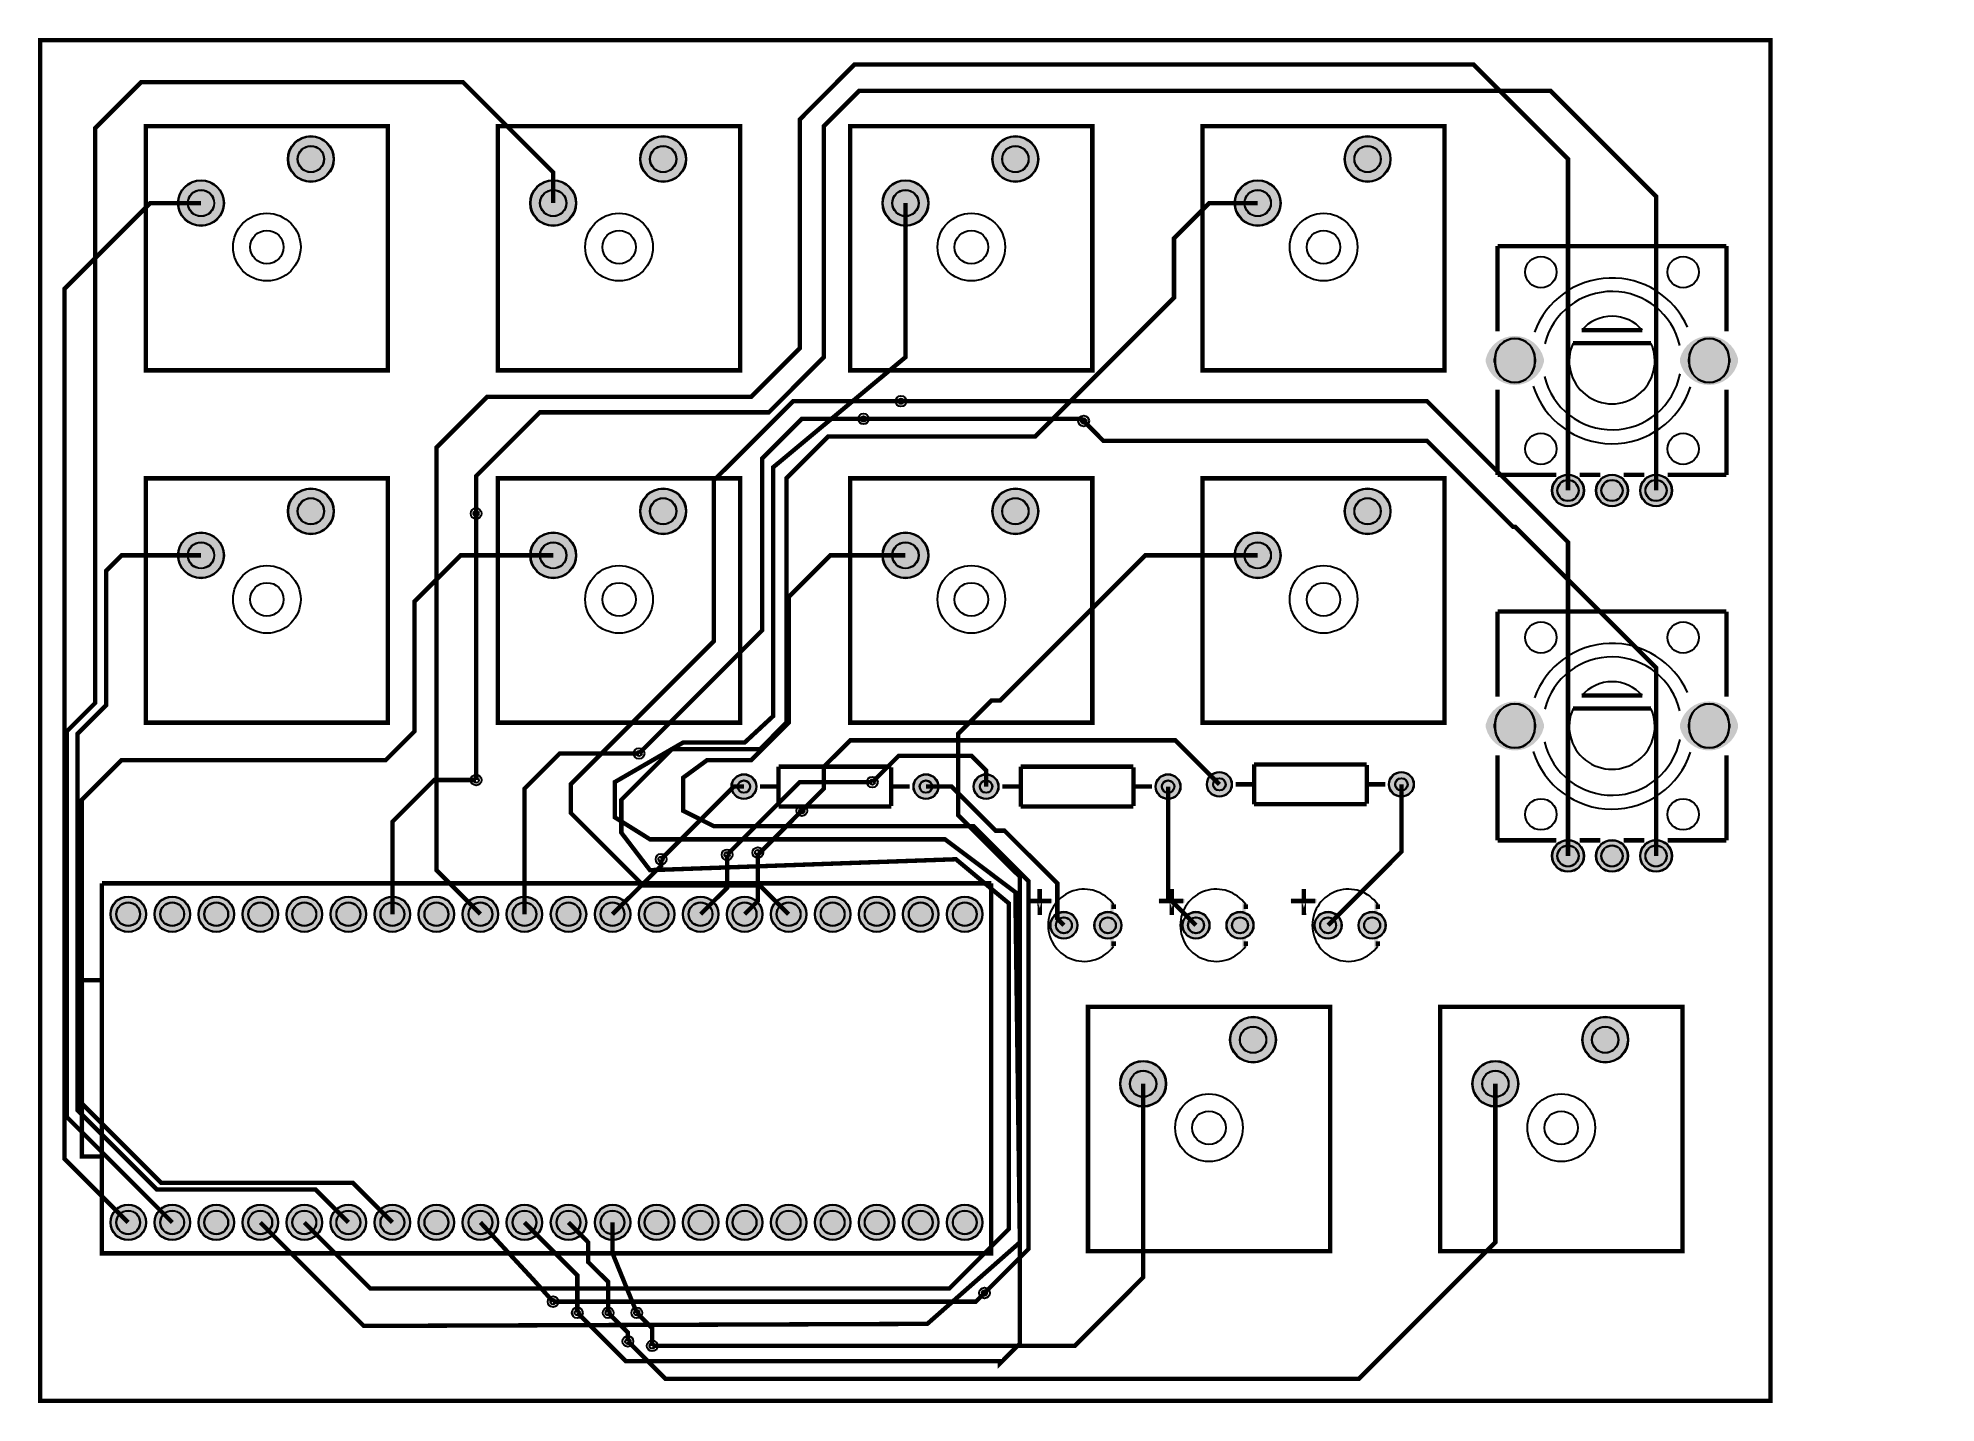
# Model space of a CAD drawing. Header units: millimetres. Extents: x 7 to 116, y -5 to 74.
import ezdxf

# ---------------------------------------------------------------- set-up
doc = ezdxf.new("R2010")
doc.units = ezdxf.units.MM
for name, color, linetype, true_color in [('BoardOutLine', 7, 'Continuous', 0xff00ff), ('BottomLayer', 7, 'Continuous', 0x0000ff), ('BottomSolderMaskLayer', 7, 'Continuous', 0xaa00ff), ('Document', 7, 'Continuous', 0xffffff), ('Hole', 7, 'Continuous', 0x222222), ('Multi-Layer', 7, 'Continuous', 0xc0c0c0), ('TopLayer', 7, 'Continuous', 0xff0000), ('TopSilkLayer', 7, 'Continuous', 0xffcc00), ('TopSolderMaskLayer', 7, 'Continuous', 0x800080)]:
    doc.layers.add(name, color=color, linetype=linetype, true_color=true_color)

msp = doc.modelspace()

# ---------------------------------------------------------------- hatches: boundary and pattern name
at = {"layer": 'BottomSolderMaskLayer'}
for points in [[(21.02, 66.55, 1), (23.67, 66.55, 1)], [(41.34, 66.55, 1), (43.99, 66.55, 1)], [(61.66, 66.55, 1), (64.31, 66.55, 1)], [(81.98, 66.55, 1), (84.63, 66.55, 1)], [(14.68, 64.01, 1), (17.33, 64.01, 1)], [(35, 64.01, 1), (37.65, 64.01, 1)], [(55.32, 64.01, 1), (57.97, 64.01, 1)], [(75.64, 64.01, 1), (78.29, 64.01, 1)], [(93.48, 54.83, -0.785398), (90.13, 54.83), (90.13, 55.03, -0.785398), (93.48, 55.03)], [(104.68, 54.83, -0.785398), (101.33, 54.83), (101.33, 55.03, -0.785398), (104.68, 55.03)], [(93.94, 47.43, 1), (95.79, 47.43, 1)], [(96.48, 47.43, 1), (98.33, 47.43, 1)], [(99.02, 47.43, 1), (100.87, 47.43, 1)], [(21.02, 46.23, 1), (23.67, 46.23, 1)], [(41.34, 46.23, 1), (43.99, 46.23, 1)], [(61.66, 46.23, 1), (64.31, 46.23, 1)], [(81.98, 46.23, 1), (84.63, 46.23, 1)], [(14.68, 43.69, 1), (17.33, 43.69, 1)], [(35, 43.69, 1), (37.65, 43.69, 1)], [(55.32, 43.69, 1), (57.97, 43.69, 1)], [(75.64, 43.69, 1), (78.29, 43.69, 1)], [(93.48, 33.75, -0.785398), (90.13, 33.75), (90.13, 33.95, -0.785398), (93.48, 33.95)], [(104.68, 33.75, -0.785398), (101.33, 33.75), (101.33, 33.95, -0.785398), (104.68, 33.95)], [(46.6, 30.35, 1), (48.05, 30.35, 1)], [(57.1, 30.35, 1), (58.55, 30.35, 1)], [(60.57, 30.35, 1), (62.02, 30.35, 1)], [(71.07, 30.35, 1), (72.52, 30.35, 1)], [(74.03, 30.48, 1), (75.49, 30.48, 1)], [(84.53, 30.48, 1), (85.99, 30.48, 1)], [(93.94, 26.35, 1), (95.79, 26.35, 1)], [(96.48, 26.35, 1), (98.33, 26.35, 1)], [(99.02, 26.35, 1), (100.87, 26.35, 1)], [(10.78, 22.99, 1), (12.84, 22.99, 1)], [(13.32, 22.99, 1), (15.38, 22.99, 1)], [(15.86, 22.99, 1), (17.92, 22.99, 1)], [(18.4, 22.99, 1), (20.46, 22.99, 1)], [(20.94, 22.99, 1), (23, 22.99, 1)], [(23.48, 22.99, 1), (25.54, 22.99, 1)], [(26.02, 22.99, 1), (28.08, 22.99, 1)], [(28.56, 22.99, 1), (30.62, 22.99, 1)], [(31.1, 22.99, 1), (33.16, 22.99, 1)], [(33.64, 22.99, 1), (35.7, 22.99, 1)], [(36.18, 22.99, 1), (38.24, 22.99, 1)], [(38.72, 22.99, 1), (40.78, 22.99, 1)], [(41.26, 22.99, 1), (43.32, 22.99, 1)], [(43.8, 22.99, 1), (45.86, 22.99, 1)], [(46.34, 22.99, 1), (48.4, 22.99, 1)], [(48.88, 22.99, 1), (50.94, 22.99, 1)], [(51.42, 22.99, 1), (53.48, 22.99, 1)], [(53.96, 22.99, 1), (56.02, 22.99, 1)], [(56.5, 22.99, 1), (58.56, 22.99, 1)], [(59.04, 22.99, 1), (61.1, 22.99, 1)], [(65, 22.35, 1), (66.57, 22.35, 1)], [(67.54, 22.35, 1), (69.11, 22.35, 1)], [(72.62, 22.35, 1), (74.19, 22.35, 1)], [(75.16, 22.35, 1), (76.73, 22.35, 1)], [(80.24, 22.35, 1), (81.81, 22.35, 1)], [(82.78, 22.35, 1), (84.35, 22.35, 1)], [(75.38, 15.75, 1), (78.03, 15.75, 1)], [(95.7, 15.75, 1), (98.35, 15.75, 1)], [(69.04, 13.21, 1), (71.69, 13.21, 1)], [(89.36, 13.21, 1), (92.01, 13.21, 1)], [(10.78, 5.21, 1), (12.84, 5.21, 1)], [(13.32, 5.21, 1), (15.38, 5.21, 1)], [(15.86, 5.21, 1), (17.92, 5.21, 1)], [(18.4, 5.21, 1), (20.46, 5.21, 1)], [(20.94, 5.21, 1), (23, 5.21, 1)], [(23.48, 5.21, 1), (25.54, 5.21, 1)], [(26.02, 5.21, 1), (28.08, 5.21, 1)], [(28.56, 5.21, 1), (30.62, 5.21, 1)], [(31.1, 5.21, 1), (33.16, 5.21, 1)], [(33.64, 5.21, 1), (35.7, 5.21, 1)], [(36.18, 5.21, 1), (38.24, 5.21, 1)], [(38.72, 5.21, 1), (40.78, 5.21, 1)], [(41.26, 5.21, 1), (43.32, 5.21, 1)], [(43.8, 5.21, 1), (45.86, 5.21, 1)], [(46.34, 5.21, 1), (48.4, 5.21, 1)], [(48.88, 5.21, 1), (50.94, 5.21, 1)], [(51.42, 5.21, 1), (53.48, 5.21, 1)], [(53.96, 5.21, 1), (56.02, 5.21, 1)], [(56.5, 5.21, 1), (58.56, 5.21, 1)], [(59.04, 5.21, 1), (61.1, 5.21, 1)]]:
    msp.add_hatch(color=256, dxfattribs=at).paths.add_polyline_path(points)
at = {"layer": 'Document'}
for points in [[(64.26, 22.95), (64.26, 24.45), (64.46, 24.45), (64.46, 22.95)], [(71.88, 22.95), (71.88, 24.45), (72.08, 24.45), (72.08, 22.95)], [(79.5, 22.95), (79.5, 24.45), (79.7, 24.45), (79.7, 22.95)], [(63.63, 23.86), (65.13, 23.86), (65.13, 23.66), (63.63, 23.66)], [(68.46, 23.65), (68.66, 23.65), (68.66, 21.05), (68.46, 21.05), (68.46, 21.15)], [(71.25, 23.86), (72.75, 23.86), (72.75, 23.66), (71.25, 23.66)], [(76.08, 23.65), (76.28, 23.65), (76.28, 21.05), (76.08, 21.05), (76.08, 21.15)], [(78.87, 23.86), (80.37, 23.86), (80.37, 23.66), (78.87, 23.66)], [(83.7, 23.65), (83.9, 23.65), (83.9, 21.05), (83.7, 21.05), (83.7, 21.15)], [(10.29, 8.89), (9.14, 8.89), (9.13, 8.89), (9.11, 8.89), (9.1, 8.9), (9.08, 8.91), (9.07, 8.92), (9.05, 8.93), (9.04, 8.94), (9.03, 8.95), (9.03, 8.97), (9.02, 8.98), (9.02, 9), (9.02, 9.02), (9.02, 19.18), (9.02, 19.19), (9.02, 19.21), (9.03, 19.23), (9.03, 19.24), (9.04, 19.25), (9.05, 19.27), (9.07, 19.28), (9.08, 19.29), (9.1, 19.29), (9.11, 19.3), (9.13, 19.3), (9.14, 19.3), (10.29, 19.3), (10.3, 19.3), (10.32, 19.3), (10.34, 19.29), (10.35, 19.29), (10.36, 19.28), (10.38, 19.27), (10.39, 19.25), (10.4, 19.24), (10.4, 19.23), (10.41, 19.21), (10.41, 19.19), (10.41, 19.18), (10.41, 19.16), (10.41, 19.14), (10.4, 19.13), (10.4, 19.11), (10.39, 19.1), (10.38, 19.09), (10.36, 19.08), (10.35, 19.07), (10.34, 19.06), (10.32, 19.05), (10.3, 19.05), (10.29, 19.05), (9.27, 19.05), (9.27, 9.14), (10.29, 9.14), (10.3, 9.14), (10.32, 9.14), (10.34, 9.13), (10.35, 9.13), (10.36, 9.12), (10.38, 9.11), (10.39, 9.09), (10.4, 9.08), (10.4, 9.07), (10.41, 9.05), (10.41, 9.03), (10.41, 9.02), (10.41, 9), (10.41, 8.98), (10.4, 8.97), (10.4, 8.95), (10.39, 8.94), (10.38, 8.93), (10.36, 8.92), (10.35, 8.91), (10.34, 8.9), (10.32, 8.89), (10.3, 8.89), (10.29, 8.89)]]:
    msp.add_hatch(color=256, dxfattribs=at).paths.add_polyline_path(points)
at = {"layer": 'Multi-Layer'}
for points in [[(21.05, 66.55, 1), (23.65, 66.55, 1)], [(41.37, 66.55, 1), (43.97, 66.55, 1)], [(61.69, 66.55, 1), (64.29, 66.55, 1)], [(82.01, 66.55, 1), (84.61, 66.55, 1)], [(14.71, 64.01, 1), (17.31, 64.01, 1)], [(35.03, 64.01, 1), (37.63, 64.01, 1)], [(55.35, 64.01, 1), (57.95, 64.01, 1)], [(75.67, 64.01, 1), (78.27, 64.01, 1)], [(93.46, 54.83, -0.785398), (90.16, 54.83), (90.16, 55.03, -0.785398), (93.46, 55.03)], [(104.66, 54.83, -0.785398), (101.36, 54.83), (101.36, 55.03, -0.785398), (104.66, 55.03)], [(93.97, 47.43, 1), (95.77, 47.43, 1)], [(96.51, 47.43, 1), (98.31, 47.43, 1)], [(99.05, 47.43, 1), (100.85, 47.43, 1)], [(21.05, 46.23, 1), (23.65, 46.23, 1)], [(41.37, 46.23, 1), (43.97, 46.23, 1)], [(61.69, 46.23, 1), (64.29, 46.23, 1)], [(82.01, 46.23, 1), (84.61, 46.23, 1)], [(14.71, 43.69, 1), (17.31, 43.69, 1)], [(35.03, 43.69, 1), (37.63, 43.69, 1)], [(55.35, 43.69, 1), (57.95, 43.69, 1)], [(75.67, 43.69, 1), (78.27, 43.69, 1)], [(93.46, 33.75, -0.785398), (90.16, 33.75), (90.16, 33.95, -0.785398), (93.46, 33.95)], [(104.66, 33.75, -0.785398), (101.36, 33.75), (101.36, 33.95, -0.785398), (104.66, 33.95)], [(46.63, 30.35, 1), (48.03, 30.35, 1)], [(57.13, 30.35, 1), (58.53, 30.35, 1)], [(60.6, 30.35, 1), (62, 30.35, 1)], [(71.1, 30.35, 1), (72.5, 30.35, 1)], [(74.06, 30.48, 1), (75.46, 30.48, 1)], [(84.56, 30.48, 1), (85.96, 30.48, 1)], [(93.97, 26.35, 1), (95.77, 26.35, 1)], [(96.51, 26.35, 1), (98.31, 26.35, 1)], [(99.05, 26.35, 1), (100.85, 26.35, 1)], [(10.8, 22.99, 1), (12.82, 22.99, 1)], [(13.34, 22.99, 1), (15.36, 22.99, 1)], [(15.88, 22.99, 1), (17.9, 22.99, 1)], [(18.42, 22.99, 1), (20.44, 22.99, 1)], [(20.96, 22.99, 1), (22.98, 22.99, 1)], [(23.5, 22.99, 1), (25.52, 22.99, 1)], [(26.04, 22.99, 1), (28.06, 22.99, 1)], [(28.58, 22.99, 1), (30.6, 22.99, 1)], [(31.12, 22.99, 1), (33.14, 22.99, 1)], [(33.66, 22.99, 1), (35.68, 22.99, 1)], [(36.2, 22.99, 1), (38.22, 22.99, 1)], [(38.74, 22.99, 1), (40.76, 22.99, 1)], [(41.28, 22.99, 1), (43.3, 22.99, 1)], [(43.82, 22.99, 1), (45.84, 22.99, 1)], [(46.36, 22.99, 1), (48.38, 22.99, 1)], [(48.9, 22.99, 1), (50.92, 22.99, 1)], [(51.44, 22.99, 1), (53.46, 22.99, 1)], [(53.98, 22.99, 1), (56, 22.99, 1)], [(56.52, 22.99, 1), (58.54, 22.99, 1)], [(59.06, 22.99, 1), (61.08, 22.99, 1)], [(65.02, 22.35, 1), (66.55, 22.35, 1)], [(67.56, 22.35, 1), (69.09, 22.35, 1)], [(72.64, 22.35, 1), (74.17, 22.35, 1)], [(75.18, 22.35, 1), (76.71, 22.35, 1)], [(80.26, 22.35, 1), (81.79, 22.35, 1)], [(82.8, 22.35, 1), (84.33, 22.35, 1)], [(75.4, 15.75, 1), (78, 15.75, 1)], [(95.72, 15.75, 1), (98.32, 15.75, 1)], [(69.06, 13.21, 1), (71.66, 13.21, 1)], [(89.38, 13.21, 1), (91.98, 13.21, 1)], [(10.8, 5.21, 1), (12.82, 5.21, 1)], [(13.34, 5.21, 1), (15.36, 5.21, 1)], [(15.88, 5.21, 1), (17.9, 5.21, 1)], [(18.42, 5.21, 1), (20.44, 5.21, 1)], [(20.96, 5.21, 1), (22.98, 5.21, 1)], [(23.5, 5.21, 1), (25.52, 5.21, 1)], [(26.04, 5.21, 1), (28.06, 5.21, 1)], [(28.58, 5.21, 1), (30.6, 5.21, 1)], [(31.12, 5.21, 1), (33.14, 5.21, 1)], [(33.66, 5.21, 1), (35.68, 5.21, 1)], [(36.2, 5.21, 1), (38.22, 5.21, 1)], [(38.74, 5.21, 1), (40.76, 5.21, 1)], [(41.28, 5.21, 1), (43.3, 5.21, 1)], [(43.82, 5.21, 1), (45.84, 5.21, 1)], [(46.36, 5.21, 1), (48.38, 5.21, 1)], [(48.9, 5.21, 1), (50.92, 5.21, 1)], [(51.44, 5.21, 1), (53.46, 5.21, 1)], [(53.98, 5.21, 1), (56, 5.21, 1)], [(56.52, 5.21, 1), (58.54, 5.21, 1)], [(59.06, 5.21, 1), (61.08, 5.21, 1)]]:
    msp.add_hatch(color=256, dxfattribs=at).paths.add_polyline_path(points)
at = {"layer": 'TopSolderMaskLayer'}
for points in [[(21.02, 66.55, 1), (23.67, 66.55, 1)], [(41.34, 66.55, 1), (43.99, 66.55, 1)], [(61.66, 66.55, 1), (64.31, 66.55, 1)], [(81.98, 66.55, 1), (84.63, 66.55, 1)], [(14.68, 64.01, 1), (17.33, 64.01, 1)], [(35, 64.01, 1), (37.65, 64.01, 1)], [(55.32, 64.01, 1), (57.97, 64.01, 1)], [(75.64, 64.01, 1), (78.29, 64.01, 1)], [(93.48, 54.83, -0.785398), (90.13, 54.83), (90.13, 55.03, -0.785398), (93.48, 55.03)], [(104.68, 54.83, -0.785398), (101.33, 54.83), (101.33, 55.03, -0.785398), (104.68, 55.03)], [(93.94, 47.43, 1), (95.79, 47.43, 1)], [(96.48, 47.43, 1), (98.33, 47.43, 1)], [(99.02, 47.43, 1), (100.87, 47.43, 1)], [(21.02, 46.23, 1), (23.67, 46.23, 1)], [(41.34, 46.23, 1), (43.99, 46.23, 1)], [(61.66, 46.23, 1), (64.31, 46.23, 1)], [(81.98, 46.23, 1), (84.63, 46.23, 1)], [(14.68, 43.69, 1), (17.33, 43.69, 1)], [(35, 43.69, 1), (37.65, 43.69, 1)], [(55.32, 43.69, 1), (57.97, 43.69, 1)], [(75.64, 43.69, 1), (78.29, 43.69, 1)], [(93.48, 33.75, -0.785398), (90.13, 33.75), (90.13, 33.95, -0.785398), (93.48, 33.95)], [(104.68, 33.75, -0.785398), (101.33, 33.75), (101.33, 33.95, -0.785398), (104.68, 33.95)], [(46.6, 30.35, 1), (48.05, 30.35, 1)], [(57.1, 30.35, 1), (58.55, 30.35, 1)], [(60.57, 30.35, 1), (62.02, 30.35, 1)], [(71.07, 30.35, 1), (72.52, 30.35, 1)], [(74.03, 30.48, 1), (75.49, 30.48, 1)], [(84.53, 30.48, 1), (85.99, 30.48, 1)], [(93.94, 26.35, 1), (95.79, 26.35, 1)], [(96.48, 26.35, 1), (98.33, 26.35, 1)], [(99.02, 26.35, 1), (100.87, 26.35, 1)], [(10.78, 22.99, 1), (12.84, 22.99, 1)], [(13.32, 22.99, 1), (15.38, 22.99, 1)], [(15.86, 22.99, 1), (17.92, 22.99, 1)], [(18.4, 22.99, 1), (20.46, 22.99, 1)], [(20.94, 22.99, 1), (23, 22.99, 1)], [(23.48, 22.99, 1), (25.54, 22.99, 1)], [(26.02, 22.99, 1), (28.08, 22.99, 1)], [(28.56, 22.99, 1), (30.62, 22.99, 1)], [(31.1, 22.99, 1), (33.16, 22.99, 1)], [(33.64, 22.99, 1), (35.7, 22.99, 1)], [(36.18, 22.99, 1), (38.24, 22.99, 1)], [(38.72, 22.99, 1), (40.78, 22.99, 1)], [(41.26, 22.99, 1), (43.32, 22.99, 1)], [(43.8, 22.99, 1), (45.86, 22.99, 1)], [(46.34, 22.99, 1), (48.4, 22.99, 1)], [(48.88, 22.99, 1), (50.94, 22.99, 1)], [(51.42, 22.99, 1), (53.48, 22.99, 1)], [(53.96, 22.99, 1), (56.02, 22.99, 1)], [(56.5, 22.99, 1), (58.56, 22.99, 1)], [(59.04, 22.99, 1), (61.1, 22.99, 1)], [(65, 22.35, 1), (66.57, 22.35, 1)], [(67.54, 22.35, 1), (69.11, 22.35, 1)], [(72.62, 22.35, 1), (74.19, 22.35, 1)], [(75.16, 22.35, 1), (76.73, 22.35, 1)], [(80.24, 22.35, 1), (81.81, 22.35, 1)], [(82.78, 22.35, 1), (84.35, 22.35, 1)], [(75.38, 15.75, 1), (78.03, 15.75, 1)], [(95.7, 15.75, 1), (98.35, 15.75, 1)], [(69.04, 13.21, 1), (71.69, 13.21, 1)], [(89.36, 13.21, 1), (92.01, 13.21, 1)], [(10.78, 5.21, 1), (12.84, 5.21, 1)], [(13.32, 5.21, 1), (15.38, 5.21, 1)], [(15.86, 5.21, 1), (17.92, 5.21, 1)], [(18.4, 5.21, 1), (20.46, 5.21, 1)], [(20.94, 5.21, 1), (23, 5.21, 1)], [(23.48, 5.21, 1), (25.54, 5.21, 1)], [(26.02, 5.21, 1), (28.08, 5.21, 1)], [(28.56, 5.21, 1), (30.62, 5.21, 1)], [(31.1, 5.21, 1), (33.16, 5.21, 1)], [(33.64, 5.21, 1), (35.7, 5.21, 1)], [(36.18, 5.21, 1), (38.24, 5.21, 1)], [(38.72, 5.21, 1), (40.78, 5.21, 1)], [(41.26, 5.21, 1), (43.32, 5.21, 1)], [(43.8, 5.21, 1), (45.86, 5.21, 1)], [(46.34, 5.21, 1), (48.4, 5.21, 1)], [(48.88, 5.21, 1), (50.94, 5.21, 1)], [(51.42, 5.21, 1), (53.48, 5.21, 1)], [(53.96, 5.21, 1), (56.02, 5.21, 1)], [(56.5, 5.21, 1), (58.56, 5.21, 1)], [(59.04, 5.21, 1), (61.1, 5.21, 1)]]:
    msp.add_hatch(color=256, dxfattribs=at).paths.add_polyline_path(points)

# ---------------------------------------------------------------- linework, layer by layer
at = {"layer": 'BoardOutLine', "const_width": 0.254}
msp.add_lwpolyline([(7.75, 73.41), (106.55, 73.41), (106.55, -5.08), (6.73, -5.08), (6.73, 73.41), (7.75, 73.41)], close=True, dxfattribs=at)
at = {"layer": 'BottomLayer', "const_width": 0.254}
for points in [[(99.95, 47.43), (99.95, 64.39), (93.85, 70.49), (53.98, 70.49), (51.94, 68.45), (51.94, 55.12), (48.77, 51.94), (35.56, 51.94), (31.88, 48.26), (31.88, 46.1)], [(16.01, 64.01), (13.08, 64.01), (8.13, 59.06), (8.13, 8.89), (11.81, 5.21)], [(21.97, 5.21), (25.78, 1.4), (59.18, 1.4), (62.61, 4.83), (62.61, 23.62), (59.56, 26.16), (41.91, 25.53), (40.26, 27.69), (40.26, 29.59), (43.18, 32.51), (48.26, 32.51), (49.78, 34.04), (49.78, 48.13), (52.2, 50.55), (64.14, 50.55), (72.14, 58.55), (72.14, 61.98), (74.17, 64.01), (76.97, 64.01)], [(56.39, 52.58), (50.17, 52.58), (45.59, 48.01), (45.59, 38.74), (37.34, 30.48), (37.34, 28.83), (41.53, 24.64), (48.26, 24.64), (49.91, 22.99)], [(54.23, 51.56), (50.67, 51.56), (48.39, 49.28), (48.39, 39.37), (41.28, 32.26)], [(99.95, 26.35), (99.95, 37.21), (91.82, 45.34), (91.69, 45.34), (86.74, 50.29), (68.07, 50.29), (66.93, 51.44)], [(36.33, 43.69), (30.99, 43.69), (28.32, 41.02), (28.32, 33.53), (26.67, 31.88), (11.43, 31.88), (9.14, 29.59), (9.14, 12.07), (13.72, 7.49), (24.77, 7.49), (27.05, 5.21)], [(76.97, 43.69), (70.49, 43.69), (62.1, 35.31), (61.6, 35.31), (59.69, 33.4), (59.69, 28.7), (63.25, 25.15), (63.25, -1.78), (62.1, -2.92), (62.1, -2.79), (40.51, -2.79), (37.72, 0)], [(31.88, 30.73), (29.46, 30.73), (27.05, 28.32), (27.05, 22.99)], [(54.74, 30.61), (50.55, 30.61), (46.36, 26.42)], [(47.33, 30.35), (46.74, 30.35), (42.55, 26.16)], [(50.67, 28.96), (48.26, 26.54), (48.13, 26.54)], [(61.21, 1.14), (60.71, 0.64), (36.32, 0.64)], [(40.64, -1.65), (40.64, -1.14), (39.5, 0)], [(42.04, -1.91), (42.04, -0.89), (41.15, 0)]]:
    msp.add_lwpolyline(points, dxfattribs=at)
at = {"layer": 'BottomSolderMaskLayer'}
for points in [[(90.64, 55.03), (90.64, 54.83)], [(92.98, 55.03), (92.98, 54.83)], [(101.84, 55.03), (101.84, 54.83)], [(104.18, 55.03), (104.18, 54.83)], [(90.64, 33.95), (90.64, 33.75)], [(92.98, 33.95), (92.98, 33.75)], [(101.84, 33.95), (101.84, 33.75)], [(104.18, 33.95), (104.18, 33.75)]]:
    msp.add_lwpolyline(points, close=True, dxfattribs=at)
for centre, radius in [((22.35, 66.55), 1.33), ((22.35, 66.55), 0.765), ((42.67, 66.55), 1.33), ((42.67, 66.55), 0.765), ((62.99, 66.55), 1.33), ((62.99, 66.55), 0.765), ((83.31, 66.55), 1.33), ((83.31, 66.55), 0.765), ((16.01, 64.01), 1.33), ((16.01, 64.01), 0.765), ((36.33, 64.01), 1.33), ((36.33, 64.01), 0.765), ((56.65, 64.01), 1.33), ((56.65, 64.01), 0.765), ((76.97, 64.01), 1.33), ((76.97, 64.01), 0.765), ((94.87, 47.43), 0.925), ((97.41, 47.43), 0.925), ((99.95, 47.43), 0.925), ((22.35, 46.23), 1.33), ((42.67, 46.23), 1.33), ((62.99, 46.23), 1.33), ((83.31, 46.23), 1.33), ((94.87, 47.43), 0.617), ((97.41, 47.43), 0.617), ((99.95, 47.43), 0.617), ((22.35, 46.23), 0.765), ((42.67, 46.23), 0.765), ((62.99, 46.23), 0.765), ((83.31, 46.23), 0.765), ((16.01, 43.69), 1.33), ((36.33, 43.69), 1.33), ((56.65, 43.69), 1.33), ((76.97, 43.69), 1.33), ((16.01, 43.69), 0.765), ((36.33, 43.69), 0.765), ((56.65, 43.69), 0.765), ((76.97, 43.69), 0.765), ((47.33, 30.35), 0.725), ((47.33, 30.35), 0.363), ((57.83, 30.35), 0.725), ((57.83, 30.35), 0.363), ((61.3, 30.35), 0.725), ((61.3, 30.35), 0.363), ((71.8, 30.35), 0.725), ((71.8, 30.35), 0.363), ((74.76, 30.48), 0.725), ((74.76, 30.48), 0.363), ((85.26, 30.48), 0.725), ((85.26, 30.48), 0.363), ((94.87, 26.35), 0.925), ((94.87, 26.35), 0.617), ((97.41, 26.35), 0.925), ((97.41, 26.35), 0.617), ((99.95, 26.35), 0.925), ((99.95, 26.35), 0.617), ((11.81, 22.99), 1.03), ((11.81, 22.99), 0.692), ((14.35, 22.99), 1.03), ((14.35, 22.99), 0.692), ((16.89, 22.99), 1.03), ((16.89, 22.99), 0.692), ((19.43, 22.99), 1.03), ((19.43, 22.99), 0.692), ((21.97, 22.99), 1.03), ((21.97, 22.99), 0.692), ((24.51, 22.99), 1.03), ((24.51, 22.99), 0.692), ((27.05, 22.99), 1.03), ((27.05, 22.99), 0.692), ((29.59, 22.99), 1.03), ((29.59, 22.99), 0.692), ((32.13, 22.99), 1.03), ((32.13, 22.99), 0.692), ((34.67, 22.99), 1.03), ((34.67, 22.99), 0.692), ((37.21, 22.99), 1.03), ((37.21, 22.99), 0.692), ((39.75, 22.99), 1.03), ((39.75, 22.99), 0.692), ((42.29, 22.99), 1.03), ((42.29, 22.99), 0.692), ((44.83, 22.99), 1.03), ((44.83, 22.99), 0.692), ((47.37, 22.99), 1.03), ((47.37, 22.99), 0.692), ((49.91, 22.99), 1.03), ((49.91, 22.99), 0.692), ((52.45, 22.99), 1.03), ((52.45, 22.99), 0.692), ((54.99, 22.99), 1.03), ((54.99, 22.99), 0.692), ((57.53, 22.99), 1.03), ((57.53, 22.99), 0.692), ((60.07, 22.99), 1.03), ((60.07, 22.99), 0.692), ((65.79, 22.35), 0.787), ((68.33, 22.35), 0.787), ((73.41, 22.35), 0.787), ((75.95, 22.35), 0.787), ((81.03, 22.35), 0.787), ((83.57, 22.35), 0.787), ((65.79, 22.35), 0.465), ((68.33, 22.35), 0.465), ((73.41, 22.35), 0.465), ((75.95, 22.35), 0.465), ((81.03, 22.35), 0.465), ((83.57, 22.35), 0.465), ((76.7, 15.75), 1.33), ((76.7, 15.75), 0.765), ((97.02, 15.75), 1.33), ((97.02, 15.75), 0.765), ((70.36, 13.21), 1.33), ((90.68, 13.21), 1.33), ((70.36, 13.21), 0.765), ((90.68, 13.21), 0.765), ((11.81, 5.21), 1.03), ((11.81, 5.21), 0.692), ((14.35, 5.21), 1.03), ((14.35, 5.21), 0.692), ((16.89, 5.21), 1.03), ((16.89, 5.21), 0.692), ((19.43, 5.21), 1.03), ((19.43, 5.21), 0.692), ((21.97, 5.21), 1.03), ((21.97, 5.21), 0.692), ((24.51, 5.21), 1.03), ((24.51, 5.21), 0.692), ((27.05, 5.21), 1.03), ((27.05, 5.21), 0.692), ((29.59, 5.21), 1.03), ((29.59, 5.21), 0.692), ((32.13, 5.21), 1.03), ((32.13, 5.21), 0.692), ((34.67, 5.21), 1.03), ((34.67, 5.21), 0.692), ((37.21, 5.21), 1.03), ((37.21, 5.21), 0.692), ((39.75, 5.21), 1.03), ((39.75, 5.21), 0.692), ((42.29, 5.21), 1.03), ((42.29, 5.21), 0.692), ((44.83, 5.21), 1.03), ((44.83, 5.21), 0.692), ((47.37, 5.21), 1.03), ((47.37, 5.21), 0.692), ((49.91, 5.21), 1.03), ((49.91, 5.21), 0.692), ((52.45, 5.21), 1.03), ((52.45, 5.21), 0.692), ((54.99, 5.21), 1.03), ((54.99, 5.21), 0.692), ((57.53, 5.21), 1.03), ((57.53, 5.21), 0.692), ((60.07, 5.21), 1.03), ((60.07, 5.21), 0.692)]:
    msp.add_circle(centre, radius, dxfattribs=at)
for centre, start, end in [((91.81, 55.03), 360, 180), ((103.01, 55.03), 360, 180), ((91.81, 54.83), 180, 360), ((103.01, 54.83), 180, 360), ((91.81, 33.95), 360, 180), ((103.01, 33.95), 360, 180), ((91.81, 33.75), 180, 360), ((103.01, 33.75), 180, 360)]:
    msp.add_arc(centre, 1.17, start, end, dxfattribs=at)
at = {"layer": 'Document'}
for centre in [(19.81, 61.47), (40.13, 61.47), (60.45, 61.47), (80.77, 61.47), (19.81, 41.15), (40.13, 41.15), (60.45, 41.15), (80.77, 41.15), (74.16, 10.67), (94.48, 10.67)]:
    msp.add_circle(centre, 0.963, dxfattribs=at)
at = {"layer": 'Hole'}
for centre in [(56.39, 52.58), (54.23, 51.56), (66.93, 51.44), (31.88, 46.1), (41.28, 32.26), (31.88, 30.73), (54.74, 30.61), (50.67, 28.96), (42.55, 26.16), (46.36, 26.42), (48.13, 26.54), (61.21, 1.14), (36.32, 0.64), (37.72, 0), (39.5, 0), (41.15, 0), (40.64, -1.65), (42.04, -1.91)]:
    msp.add_circle(centre, 0.155, dxfattribs=at)
at = {"layer": 'Multi-Layer'}
for points in [[(90.66, 55.03), (90.66, 54.83)], [(92.96, 55.03), (92.96, 54.83)], [(101.86, 55.03), (101.86, 54.83)], [(104.16, 55.03), (104.16, 54.83)], [(90.66, 33.95), (90.66, 33.75)], [(92.96, 33.95), (92.96, 33.75)], [(101.86, 33.95), (101.86, 33.75)], [(104.16, 33.95), (104.16, 33.75)]]:
    msp.add_lwpolyline(points, close=True, dxfattribs=at)
for centre, radius in [((22.35, 66.55), 1.3), ((22.35, 66.55), 0.75), ((42.67, 66.55), 1.3), ((42.67, 66.55), 0.75), ((62.99, 66.55), 1.3), ((62.99, 66.55), 0.75), ((83.31, 66.55), 1.3), ((83.31, 66.55), 0.75), ((16.01, 64.01), 1.3), ((16.01, 64.01), 0.75), ((36.33, 64.01), 1.3), ((36.33, 64.01), 0.75), ((56.65, 64.01), 1.3), ((56.65, 64.01), 0.75), ((76.97, 64.01), 1.3), ((76.97, 64.01), 0.75), ((19.81, 61.47), 1.95), ((40.13, 61.47), 1.95), ((60.45, 61.47), 1.95), ((80.77, 61.47), 1.95), ((56.39, 52.58), 0.31), ((54.23, 51.56), 0.31), ((66.93, 51.44), 0.31), ((94.87, 47.43), 0.9), ((97.41, 47.43), 0.9), ((99.95, 47.43), 0.9), ((22.35, 46.23), 1.3), ((42.67, 46.23), 1.3), ((62.99, 46.23), 1.3), ((83.31, 46.23), 1.3), ((94.87, 47.43), 0.6), ((97.41, 47.43), 0.6), ((99.95, 47.43), 0.6), ((22.35, 46.23), 0.75), ((31.88, 46.1), 0.31), ((42.67, 46.23), 0.75), ((62.99, 46.23), 0.75), ((83.31, 46.23), 0.75), ((16.01, 43.69), 1.3), ((36.33, 43.69), 1.3), ((56.65, 43.69), 1.3), ((76.97, 43.69), 1.3), ((16.01, 43.69), 0.75), ((36.33, 43.69), 0.75), ((56.65, 43.69), 0.75), ((76.97, 43.69), 0.75), ((19.81, 41.15), 1.95), ((40.13, 41.15), 1.95), ((60.45, 41.15), 1.95), ((80.77, 41.15), 1.95), ((41.28, 32.26), 0.31), ((31.88, 30.73), 0.31), ((47.33, 30.35), 0.7), ((47.33, 30.35), 0.35), ((54.74, 30.61), 0.31), ((57.83, 30.35), 0.7), ((57.83, 30.35), 0.35), ((61.3, 30.35), 0.7), ((61.3, 30.35), 0.35), ((71.8, 30.35), 0.7), ((71.8, 30.35), 0.35), ((74.76, 30.48), 0.7), ((74.76, 30.48), 0.35), ((85.26, 30.48), 0.7), ((85.26, 30.48), 0.35), ((50.67, 28.96), 0.31), ((42.55, 26.16), 0.31), ((46.36, 26.42), 0.31), ((48.13, 26.54), 0.31), ((94.87, 26.35), 0.9), ((94.87, 26.35), 0.6), ((97.41, 26.35), 0.9), ((97.41, 26.35), 0.6), ((99.95, 26.35), 0.9), ((99.95, 26.35), 0.6), ((11.81, 22.99), 1.01), ((11.81, 22.99), 0.675), ((14.35, 22.99), 1.01), ((14.35, 22.99), 0.675), ((16.89, 22.99), 1.01), ((16.89, 22.99), 0.675), ((19.43, 22.99), 1.01), ((19.43, 22.99), 0.675), ((21.97, 22.99), 1.01), ((21.97, 22.99), 0.675), ((24.51, 22.99), 1.01), ((24.51, 22.99), 0.675), ((27.05, 22.99), 1.01), ((27.05, 22.99), 0.675), ((29.59, 22.99), 1.01), ((29.59, 22.99), 0.675), ((32.13, 22.99), 1.01), ((32.13, 22.99), 0.675), ((34.67, 22.99), 1.01), ((34.67, 22.99), 0.675), ((37.21, 22.99), 1.01), ((37.21, 22.99), 0.675), ((39.75, 22.99), 1.01), ((39.75, 22.99), 0.675), ((42.29, 22.99), 1.01), ((42.29, 22.99), 0.675), ((44.83, 22.99), 1.01), ((44.83, 22.99), 0.675), ((47.37, 22.99), 1.01), ((47.37, 22.99), 0.675), ((49.91, 22.99), 1.01), ((49.91, 22.99), 0.675), ((52.45, 22.99), 1.01), ((52.45, 22.99), 0.675), ((54.99, 22.99), 1.01), ((54.99, 22.99), 0.675), ((57.53, 22.99), 1.01), ((57.53, 22.99), 0.675), ((60.07, 22.99), 1.01), ((60.07, 22.99), 0.675), ((65.79, 22.35), 0.762), ((68.33, 22.35), 0.762), ((73.41, 22.35), 0.762), ((75.95, 22.35), 0.762), ((81.03, 22.35), 0.762), ((83.57, 22.35), 0.762), ((65.79, 22.35), 0.45), ((68.33, 22.35), 0.45), ((73.41, 22.35), 0.45), ((75.95, 22.35), 0.45), ((81.03, 22.35), 0.45), ((83.57, 22.35), 0.45), ((76.7, 15.75), 1.3), ((76.7, 15.75), 0.75), ((97.02, 15.75), 1.3), ((97.02, 15.75), 0.75), ((70.36, 13.21), 1.3), ((90.68, 13.21), 1.3), ((70.36, 13.21), 0.75), ((90.68, 13.21), 0.75), ((74.16, 10.67), 1.95), ((94.48, 10.67), 1.95), ((11.81, 5.21), 1.01), ((11.81, 5.21), 0.675), ((14.35, 5.21), 1.01), ((14.35, 5.21), 0.675), ((16.89, 5.21), 1.01), ((16.89, 5.21), 0.675), ((19.43, 5.21), 1.01), ((19.43, 5.21), 0.675), ((21.97, 5.21), 1.01), ((21.97, 5.21), 0.675), ((24.51, 5.21), 1.01), ((24.51, 5.21), 0.675), ((27.05, 5.21), 1.01), ((27.05, 5.21), 0.675), ((29.59, 5.21), 1.01), ((29.59, 5.21), 0.675), ((32.13, 5.21), 1.01), ((32.13, 5.21), 0.675), ((34.67, 5.21), 1.01), ((34.67, 5.21), 0.675), ((37.21, 5.21), 1.01), ((37.21, 5.21), 0.675), ((39.75, 5.21), 1.01), ((39.75, 5.21), 0.675), ((42.29, 5.21), 1.01), ((42.29, 5.21), 0.675), ((44.83, 5.21), 1.01), ((44.83, 5.21), 0.675), ((47.37, 5.21), 1.01), ((47.37, 5.21), 0.675), ((49.91, 5.21), 1.01), ((49.91, 5.21), 0.675), ((52.45, 5.21), 1.01), ((52.45, 5.21), 0.675), ((54.99, 5.21), 1.01), ((54.99, 5.21), 0.675), ((57.53, 5.21), 1.01), ((57.53, 5.21), 0.675), ((60.07, 5.21), 1.01), ((60.07, 5.21), 0.675), ((61.21, 1.14), 0.31), ((36.32, 0.64), 0.31), ((37.72, 0), 0.31), ((39.5, 0), 0.31), ((41.15, 0), 0.31), ((40.64, -1.65), 0.31), ((42.04, -1.91), 0.31)]:
    msp.add_circle(centre, radius, dxfattribs=at)
for centre, start, end in [((91.81, 55.03), 360, 180), ((103.01, 55.03), 360, 180), ((91.81, 54.83), 180, 360), ((103.01, 54.83), 180, 360), ((91.81, 33.95), 360, 180), ((103.01, 33.95), 360, 180), ((91.81, 33.75), 180, 360), ((103.01, 33.75), 180, 360)]:
    msp.add_arc(centre, 1.15, start, end, dxfattribs=at)
at = {"layer": 'TopLayer', "const_width": 0.254}
for points in [[(94.87, 47.43), (94.87, 66.55), (89.41, 72.01), (53.72, 72.01), (50.55, 68.83), (50.55, 55.63), (47.75, 52.83), (32.51, 52.83), (29.59, 49.91), (29.59, 25.53), (32.13, 22.99)], [(36.33, 64.01), (36.33, 65.78), (31.12, 70.99), (12.57, 70.99), (9.91, 68.33), (9.91, 35.18), (8.26, 33.53), (8.26, 11.3), (14.35, 5.21)], [(56.65, 64.01), (56.65, 55.12), (49.02, 48.77), (49.02, 34.42), (47.37, 32.89), (43.82, 32.89), (39.88, 30.61), (39.88, 28.58), (41.91, 27.31), (58.93, 27.31), (62.99, 24.26), (63.25, 4.06), (57.91, -0.64), (25.4, -0.76), (19.43, 5.21)], [(94.87, 26.35), (94.87, 44.45), (86.74, 52.58), (56.39, 52.58)], [(66.93, 51.44), (66.8, 51.56), (54.23, 51.56)], [(31.88, 46.1), (31.88, 30.73)], [(16.01, 43.69), (11.43, 43.69), (10.54, 42.8), (10.54, 35.05), (8.89, 33.4), (8.89, 11.68), (13.46, 7.11), (22.61, 7.11), (24.51, 5.21)], [(56.65, 43.69), (52.32, 43.69), (49.91, 41.28), (49.91, 34.04), (47.75, 31.88), (45.21, 31.88), (43.82, 30.86), (43.82, 28.96), (45.59, 28.07), (60.58, 28.07), (63.75, 24.89), (63.75, 3.68), (61.21, 1.14)], [(74.76, 30.48), (72.22, 33.02), (53.47, 33.02), (51.94, 31.5), (51.94, 30.23), (50.67, 28.96)], [(41.28, 32.26), (36.7, 32.26), (34.67, 30.23), (34.67, 22.99)], [(61.3, 30.35), (61.3, 31.29), (60.45, 32.13), (56.26, 32.13), (54.74, 30.61)], [(57.83, 30.35), (59.31, 30.35), (61.85, 27.81), (62.36, 27.81), (65.41, 24.77), (65.41, 22.73), (65.79, 22.35)], [(71.8, 30.35), (71.8, 23.96), (73.41, 22.35)], [(85.26, 30.48), (85.26, 26.59), (81.03, 22.35)], [(42.55, 26.16), (42.55, 25.78), (39.75, 22.99)], [(46.36, 26.42), (46.36, 24.51), (44.83, 22.99)], [(48.13, 26.54), (48.13, 23.75), (47.37, 22.99)], [(90.68, 13.21), (90.68, 4.07), (82.8, -3.81), (42.8, -3.81), (40.64, -1.65)], [(70.36, 13.21), (70.36, 2.04), (66.42, -1.91), (42.04, -1.91)], [(36.32, 0.64), (35.18, 1.91), (32.13, 5.21)], [(37.72, 0), (37.72, 2.16), (34.67, 5.21)], [(39.5, 0), (39.5, 1.78), (38.35, 2.92), (38.35, 4.06), (37.21, 5.21)], [(41.15, 0), (39.75, 3.43), (39.75, 5.21)]]:
    msp.add_lwpolyline(points, dxfattribs=at)
at = {"layer": 'TopSilkLayer', "const_width": 0.254}
for points in [[(12.82, 68.45), (26.79, 68.45), (26.79, 54.36), (12.82, 54.36), (12.82, 68.45)], [(33.14, 68.45), (47.11, 68.45), (47.11, 54.36), (33.14, 54.36), (33.14, 68.45)], [(53.46, 68.45), (67.43, 68.45), (67.43, 54.36), (53.46, 54.36), (53.46, 68.45)], [(73.78, 68.45), (87.75, 68.45), (87.75, 54.36), (73.78, 54.36), (73.78, 68.45)], [(12.82, 48.13), (26.79, 48.13), (26.79, 34.04), (12.82, 34.04), (12.82, 48.13)], [(33.14, 48.13), (47.11, 48.13), (47.11, 34.04), (33.14, 34.04), (33.14, 48.13)], [(53.46, 48.13), (67.43, 48.13), (67.43, 34.04), (53.46, 34.04), (53.46, 48.13)], [(73.78, 48.13), (87.75, 48.13), (87.75, 34.04), (73.78, 34.04), (73.78, 48.13)], [(64.39, 23.75), (64.4, 22.95), (64.39, 23.75)], [(72.01, 23.75), (72.02, 22.95), (72.01, 23.75)], [(79.63, 23.75), (79.64, 22.95), (79.63, 23.75)], [(67.18, 17.65), (81.15, 17.65), (81.15, 3.56), (67.18, 3.56), (67.18, 17.65)], [(87.5, 17.65), (101.47, 17.65), (101.47, 3.56), (87.5, 3.56), (87.5, 17.65)]]:
    msp.add_lwpolyline(points, close=True, dxfattribs=at)
for points in [[(90.81, 61.53), (104.01, 61.53)], [(90.81, 61.53), (90.81, 56.62)], [(104.01, 61.53), (104.01, 56.62)], [(95.16, 55.93), (99.66, 55.93)], [(95.66, 56.68), (99.16, 56.68)], [(90.81, 53.24), (90.81, 48.33)], [(104.01, 53.24), (104.01, 48.33)], [(94.19, 48.33), (90.81, 48.33)], [(96.73, 48.33), (95.55, 48.33)], [(99.27, 48.33), (98.09, 48.33)], [(104.01, 48.33), (100.63, 48.33)], [(90.81, 40.45), (104.01, 40.45)], [(90.81, 40.45), (90.81, 35.54)], [(104.01, 40.45), (104.01, 35.54)], [(95.66, 35.6), (99.16, 35.6)], [(95.16, 34.85), (99.66, 34.85)], [(76.76, 29.33), (76.76, 31.63)], [(76.76, 31.63), (83.26, 31.63)], [(90.81, 32.16), (90.81, 27.25)], [(104.01, 32.16), (104.01, 27.25)], [(49.33, 29.2), (49.33, 31.5)], [(49.33, 31.5), (55.83, 31.5)], [(55.83, 31.47), (55.83, 29.23)], [(63.3, 29.2), (63.3, 31.5)], [(63.3, 31.5), (69.8, 31.5)], [(69.8, 31.47), (69.8, 29.23)], [(83.26, 31.6), (83.26, 29.36)], [(48.26, 30.35), (49.33, 30.35)], [(55.83, 30.35), (56.9, 30.35)], [(62.23, 30.35), (63.3, 30.35)], [(69.8, 30.35), (70.87, 30.35)], [(75.69, 30.48), (76.76, 30.48)], [(83.26, 30.48), (84.33, 30.48)], [(55.83, 29.2), (49.33, 29.2)], [(69.8, 29.2), (63.3, 29.2)], [(83.26, 29.33), (76.76, 29.33)], [(94.19, 27.25), (90.81, 27.25)], [(96.73, 27.25), (95.55, 27.25)], [(99.27, 27.25), (98.09, 27.25)], [(104.01, 27.25), (100.63, 27.25)], [(61.6, 24.77), (10.29, 24.77)], [(10.29, 24.77), (10.29, 3.43), (61.6, 3.43), (61.6, 24.77)], [(64.39, 23.75), (64.39, 24.45)], [(72.01, 23.75), (72.01, 24.45)], [(79.63, 23.75), (79.63, 24.45)], [(63.66, 23.75), (65.06, 23.75)], [(68.66, 23.55), (68.66, 23.29)], [(71.28, 23.75), (72.68, 23.75)], [(76.28, 23.55), (76.28, 23.29)], [(78.9, 23.75), (80.3, 23.75)], [(83.9, 23.55), (83.9, 23.29)], [(68.66, 21.42), (68.66, 21.15)], [(76.28, 21.42), (76.28, 21.15)], [(83.9, 21.42), (83.9, 21.15)], [(10.29, 9.02), (9.14, 9.02), (9.14, 19.18), (10.29, 19.18)]]:
    msp.add_lwpolyline(points, dxfattribs=at)
at = {"layer": 'TopSilkLayer'}
for centre in [(93.31, 60.03), (101.51, 60.03), (93.31, 49.83), (101.51, 49.83), (93.31, 38.95), (101.51, 38.95), (93.31, 28.75), (101.51, 28.75)]:
    msp.add_circle(centre, 0.901, dxfattribs=at)
for centre, radius, start, end in [((97.41, 54.93), 4.76, 23.7994, 160.0172), ((97.41, 54.9), 4.01, 12.9015, 165.6596), ((97.41, 55.17), 2.31, 40.7712, 139.2288), ((97.41, 54.9), 2.47, 155.4233, 24.5767), ((97.41, 54.93), 4, 193.2747, 348.781), ((97.41, 54.9), 4.77, 197.599, 341.7907), ((97.41, 33.85), 4.76, 23.7994, 160.0172), ((97.41, 33.82), 4.01, 12.9015, 165.6596), ((97.41, 34.09), 2.31, 40.7712, 139.2288), ((97.41, 33.82), 2.47, 155.4233, 24.5767), ((97.41, 33.85), 4, 193.2747, 348.781), ((97.41, 33.82), 4.77, 197.599, 341.7907), ((66.96, 22.35), 2.08, 35.3224, 324.6776), ((74.58, 22.35), 2.08, 35.3224, 324.6776), ((82.2, 22.35), 2.08, 35.3224, 324.6776)]:
    msp.add_arc(centre, radius, start, end, dxfattribs=at)
at = {"layer": 'TopSolderMaskLayer'}
for points in [[(90.64, 55.03), (90.64, 54.83)], [(92.98, 55.03), (92.98, 54.83)], [(101.84, 55.03), (101.84, 54.83)], [(104.18, 55.03), (104.18, 54.83)], [(90.64, 33.95), (90.64, 33.75)], [(92.98, 33.95), (92.98, 33.75)], [(101.84, 33.95), (101.84, 33.75)], [(104.18, 33.95), (104.18, 33.75)]]:
    msp.add_lwpolyline(points, close=True, dxfattribs=at)
for centre, radius in [((22.35, 66.55), 1.33), ((22.35, 66.55), 0.765), ((42.67, 66.55), 1.33), ((42.67, 66.55), 0.765), ((62.99, 66.55), 1.33), ((62.99, 66.55), 0.765), ((83.31, 66.55), 1.33), ((83.31, 66.55), 0.765), ((16.01, 64.01), 1.33), ((16.01, 64.01), 0.765), ((36.33, 64.01), 1.33), ((36.33, 64.01), 0.765), ((56.65, 64.01), 1.33), ((56.65, 64.01), 0.765), ((76.97, 64.01), 1.33), ((76.97, 64.01), 0.765), ((94.87, 47.43), 0.925), ((97.41, 47.43), 0.925), ((99.95, 47.43), 0.925), ((22.35, 46.23), 1.33), ((42.67, 46.23), 1.33), ((62.99, 46.23), 1.33), ((83.31, 46.23), 1.33), ((94.87, 47.43), 0.617), ((97.41, 47.43), 0.617), ((99.95, 47.43), 0.617), ((22.35, 46.23), 0.765), ((42.67, 46.23), 0.765), ((62.99, 46.23), 0.765), ((83.31, 46.23), 0.765), ((16.01, 43.69), 1.33), ((36.33, 43.69), 1.33), ((56.65, 43.69), 1.33), ((76.97, 43.69), 1.33), ((16.01, 43.69), 0.765), ((36.33, 43.69), 0.765), ((56.65, 43.69), 0.765), ((76.97, 43.69), 0.765), ((47.33, 30.35), 0.725), ((47.33, 30.35), 0.363), ((57.83, 30.35), 0.725), ((57.83, 30.35), 0.363), ((61.3, 30.35), 0.725), ((61.3, 30.35), 0.363), ((71.8, 30.35), 0.725), ((71.8, 30.35), 0.363), ((74.76, 30.48), 0.725), ((74.76, 30.48), 0.363), ((85.26, 30.48), 0.725), ((85.26, 30.48), 0.363), ((94.87, 26.35), 0.925), ((94.87, 26.35), 0.617), ((97.41, 26.35), 0.925), ((97.41, 26.35), 0.617), ((99.95, 26.35), 0.925), ((99.95, 26.35), 0.617), ((11.81, 22.99), 1.03), ((11.81, 22.99), 0.692), ((14.35, 22.99), 1.03), ((14.35, 22.99), 0.692), ((16.89, 22.99), 1.03), ((16.89, 22.99), 0.692), ((19.43, 22.99), 1.03), ((19.43, 22.99), 0.692), ((21.97, 22.99), 1.03), ((21.97, 22.99), 0.692), ((24.51, 22.99), 1.03), ((24.51, 22.99), 0.692), ((27.05, 22.99), 1.03), ((27.05, 22.99), 0.692), ((29.59, 22.99), 1.03), ((29.59, 22.99), 0.692), ((32.13, 22.99), 1.03), ((32.13, 22.99), 0.692), ((34.67, 22.99), 1.03), ((34.67, 22.99), 0.692), ((37.21, 22.99), 1.03), ((37.21, 22.99), 0.692), ((39.75, 22.99), 1.03), ((39.75, 22.99), 0.692), ((42.29, 22.99), 1.03), ((42.29, 22.99), 0.692), ((44.83, 22.99), 1.03), ((44.83, 22.99), 0.692), ((47.37, 22.99), 1.03), ((47.37, 22.99), 0.692), ((49.91, 22.99), 1.03), ((49.91, 22.99), 0.692), ((52.45, 22.99), 1.03), ((52.45, 22.99), 0.692), ((54.99, 22.99), 1.03), ((54.99, 22.99), 0.692), ((57.53, 22.99), 1.03), ((57.53, 22.99), 0.692), ((60.07, 22.99), 1.03), ((60.07, 22.99), 0.692), ((65.79, 22.35), 0.787), ((68.33, 22.35), 0.787), ((73.41, 22.35), 0.787), ((75.95, 22.35), 0.787), ((81.03, 22.35), 0.787), ((83.57, 22.35), 0.787), ((65.79, 22.35), 0.465), ((68.33, 22.35), 0.465), ((73.41, 22.35), 0.465), ((75.95, 22.35), 0.465), ((81.03, 22.35), 0.465), ((83.57, 22.35), 0.465), ((76.7, 15.75), 1.33), ((76.7, 15.75), 0.765), ((97.02, 15.75), 1.33), ((97.02, 15.75), 0.765), ((70.36, 13.21), 1.33), ((90.68, 13.21), 1.33), ((70.36, 13.21), 0.765), ((90.68, 13.21), 0.765), ((11.81, 5.21), 1.03), ((11.81, 5.21), 0.692), ((14.35, 5.21), 1.03), ((14.35, 5.21), 0.692), ((16.89, 5.21), 1.03), ((16.89, 5.21), 0.692), ((19.43, 5.21), 1.03), ((19.43, 5.21), 0.692), ((21.97, 5.21), 1.03), ((21.97, 5.21), 0.692), ((24.51, 5.21), 1.03), ((24.51, 5.21), 0.692), ((27.05, 5.21), 1.03), ((27.05, 5.21), 0.692), ((29.59, 5.21), 1.03), ((29.59, 5.21), 0.692), ((32.13, 5.21), 1.03), ((32.13, 5.21), 0.692), ((34.67, 5.21), 1.03), ((34.67, 5.21), 0.692), ((37.21, 5.21), 1.03), ((37.21, 5.21), 0.692), ((39.75, 5.21), 1.03), ((39.75, 5.21), 0.692), ((42.29, 5.21), 1.03), ((42.29, 5.21), 0.692), ((44.83, 5.21), 1.03), ((44.83, 5.21), 0.692), ((47.37, 5.21), 1.03), ((47.37, 5.21), 0.692), ((49.91, 5.21), 1.03), ((49.91, 5.21), 0.692), ((52.45, 5.21), 1.03), ((52.45, 5.21), 0.692), ((54.99, 5.21), 1.03), ((54.99, 5.21), 0.692), ((57.53, 5.21), 1.03), ((57.53, 5.21), 0.692), ((60.07, 5.21), 1.03), ((60.07, 5.21), 0.692)]:
    msp.add_circle(centre, radius, dxfattribs=at)
for centre, start, end in [((91.81, 55.03), 360, 180), ((103.01, 55.03), 360, 180), ((91.81, 54.83), 180, 360), ((103.01, 54.83), 180, 360), ((91.81, 33.95), 360, 180), ((103.01, 33.95), 360, 180), ((91.81, 33.75), 180, 360), ((103.01, 33.75), 180, 360)]:
    msp.add_arc(centre, 1.17, start, end, dxfattribs=at)

doc.saveas('drawing.dxf')
